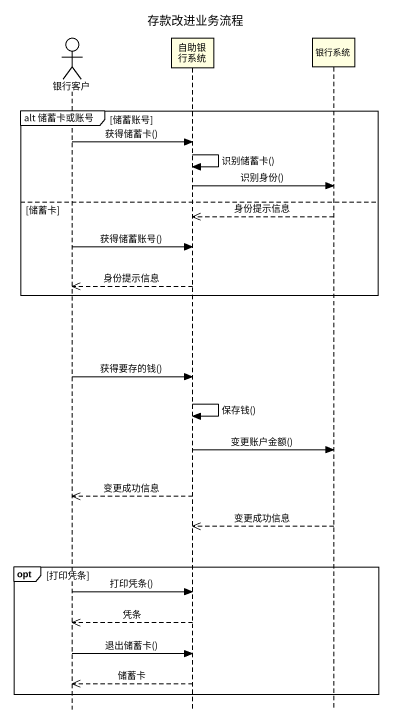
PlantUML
@startuml
title 存款改进业务流程
hide footbox
actor 银行客户
participant 自助银行系统 #FFFFE0
participant 银行系统 #FFFFE0

group alt 储蓄卡或账号 [储蓄账号]
  银行客户 -> 自助银行系统 : 获得储蓄卡()
  自助银行系统 -> 自助银行系统 : 识别储蓄卡()
  自助银行系统 -> 银行系统 : 识别身份()
else 储蓄卡
  银行系统 -->> 自助银行系统 : 身份提示信息
  银行客户 -> 自助银行系统 : 获得储蓄账号()
  自助银行系统 -->> 银行客户 : 身份提示信息
end
银行客户 -> 自助银行系统 : 获得要存的钱()
自助银行系统 -> 自助银行系统 : 保存钱()
自助银行系统 -> 银行系统 : 变更账户金额()
自助银行系统 -->> 银行客户 : 变更成功信息
银行系统 -->> 自助银行系统 : 变更成功信息
opt 打印凭条
  银行客户 -> 自助银行系统 : 打印凭条()
  自助银行系统 -->> 银行客户 : 凭条
  银行客户 -> 自助银行系统 : 退出储蓄卡()
  自助银行系统 -->> 银行客户 : 储蓄卡
end
@enduml
